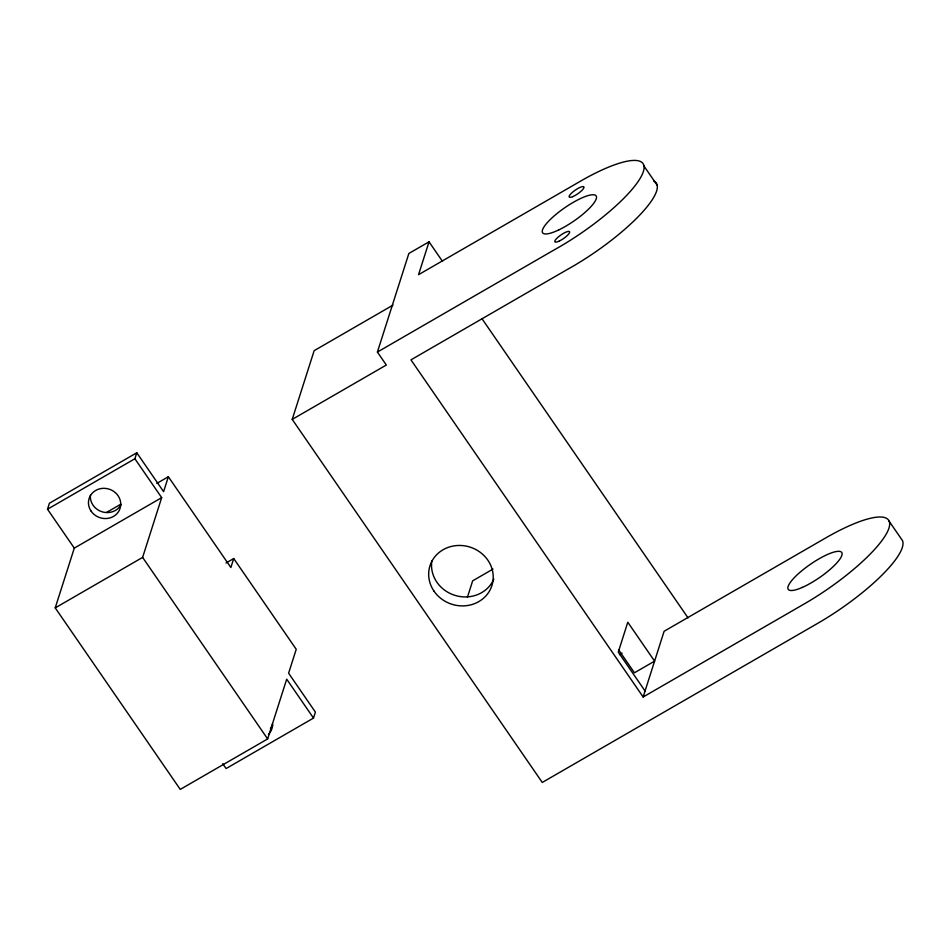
<?xml version="1.0" encoding="UTF-8"?>
<svg xmlns="http://www.w3.org/2000/svg" width="950" height="950" viewBox="0 0 950 950"><rect width="100%" height="100%" fill="white"/><g stroke="black" fill="none" stroke-linecap="round" stroke-linejoin="round"><path stroke-width="1.43" d="M313.5 718.081L286.698 679.179L267.639 738.934L180.251 789.403L55.219 607.881L74.29 548.126L47.5 509.224L49.412 503.251L136.788 452.782L163.59 491.673L168.352 476.734L230.862 567.506L233.724 558.541L296.234 649.301L288.61 673.206L315.4 712.108L313.5 718.081L226.112 768.55L222.763 763.693M47.5 509.224L134.888 458.755L136.788 452.782M55.219 607.881L142.607 557.401L161.678 497.646L134.888 458.755M889.105 521.182L902.5 540.621A89.383 22.171 -34.6 0 1 817.879 623.248L542.272 782.444L292.22 419.389L314.153 350.669L392.991 305.128M292.22 419.389L386.329 365.026L377.399 352.058L408.856 253.472L429.032 241.822L442.486 261.357M429.032 241.822L418.534 274.692L584.44 178.909A89.383 22.171 -34.6 0 1 642.533 173.767A89.383 22.171 -34.6 0 1 554.325 249.814L377.399 352.058M467.459 597.122L472.661 580.83L493.014 569.074M643.15 696.991L664.121 631.263L825.455 538.08A89.383 22.171 -34.6 0 1 888.915 528.224A89.383 22.171 -34.6 0 1 804.484 603.796L643.15 696.991L410.958 359.86L567.72 269.254A89.383 22.171 -34.6 0 0 653.648 180.939M106.661 512.371L120.804 504.201M156.786 483.419L168.352 476.734M74.29 548.126L161.678 497.646M226.017 562.994L233.724 558.541M619.483 654.621L622.024 653.149M643.934 165.977L657.329 185.428M482.006 318.737L688.014 617.856M618.521 649.693L634.422 672.79L654.586 661.141L627.796 622.238L618.272 652.116L645.062 691.006M142.607 557.401L267.639 738.934M493.846 579.061A32.502 29.984 17.7 0 1 455.347 595.484A32.502 29.984 17.7 0 1 431.906 560.643M272.769 725.242A16.257 14.998 17.7 0 1 270.418 728.413M120.947 504.806A16.257 14.998 17.7 0 1 101.935 511.753A16.257 14.998 17.7 0 1 90.452 495.081M272.519 723.627A16.257 14.998 17.7 0 1 268.506 734.386M558.742 229.924A32.502 8.063 -34.6 0 0 596.339 196.27A32.502 8.063 -34.6 0 0 553.066 216.897A32.502 8.063 -34.6 0 0 558.742 229.924M434.055 591.209A32.502 29.984 17.7 0 0 489.856 590.366A32.502 29.984 17.7 0 0 458.921 545.454A32.502 29.984 17.7 0 0 434.055 591.209M802.394 587.385A32.502 8.063 -34.6 0 0 842.104 553.494A32.502 8.063 -34.6 0 0 800.411 571.936A32.502 8.063 -34.6 0 0 802.394 587.385M559.301 241.051A8.942 2.221 -34.6 0 0 569.644 231.788A8.942 2.221 -34.6 0 0 557.745 237.464A8.942 2.221 -34.6 0 0 559.301 241.051M572.684 196.65A8.942 2.221 -34.6 0 0 584.001 187.316A8.942 2.221 -34.6 0 0 572.909 191.912A8.942 2.221 -34.6 0 0 572.684 196.65M91.141 511.207A16.257 14.998 17.7 0 0 119.047 510.791A16.257 14.998 17.7 0 0 103.574 488.324A16.257 14.998 17.7 0 0 91.141 511.207"/></g></svg>
